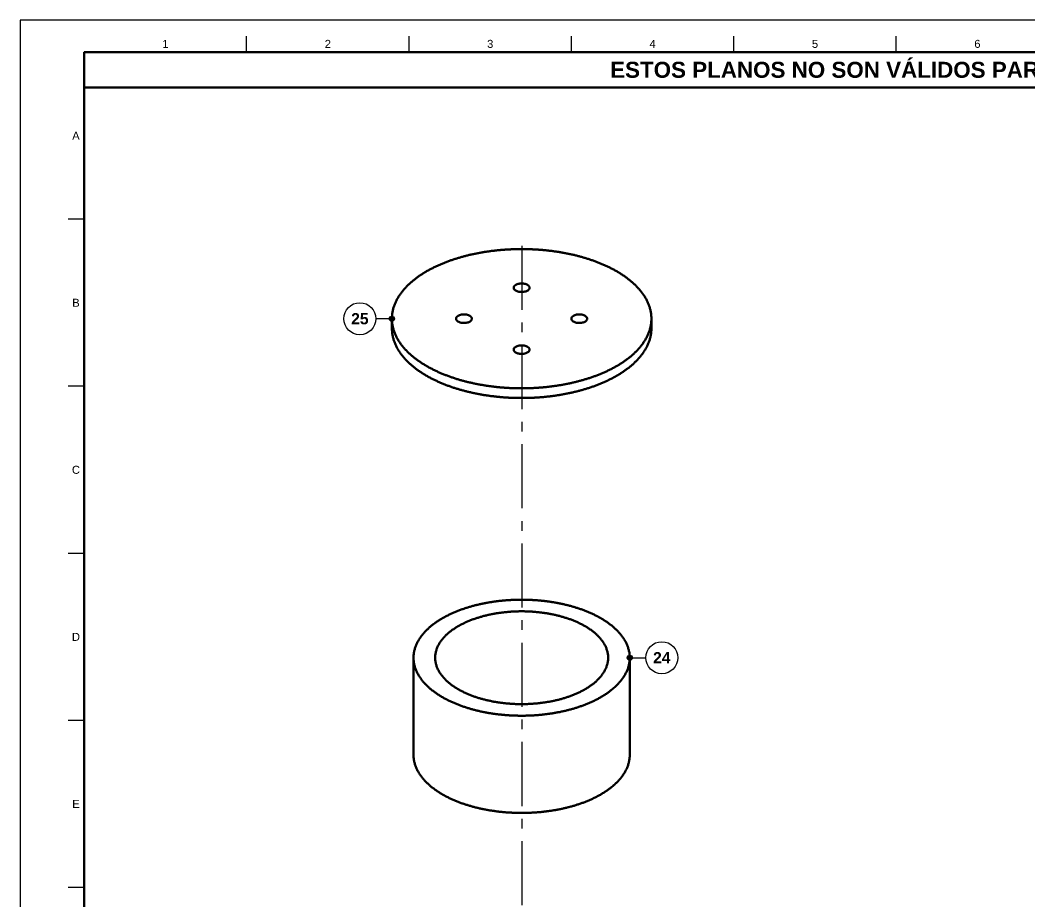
# Model space of a CAD drawing. Header units: millimetres. Extents: x 0 to 841, y 0 to 594.
# Drawn here: x 0 to 315.1, y 318.6 to 594 of the extents above; entities that cross this region are included whole.
import ezdxf
from ezdxf.enums import TextEntityAlignment as Align

# ---------------------------------------------------------------- set-up
doc = ezdxf.new("R2010")
doc.units = ezdxf.units.MM
doc.linetypes.add('EJE', pattern=[31, 20, -4, 3, -4])
for name, color, linetype, lineweight in [('ACH', 7, 'CONTINUOUS', 13), ('COTA', 7, 'CONTINUOUS', 25), ('EJE', 7, 'EJE', 25), ('FINA', 7, 'CONTINUOUS', 25), ('MARCO', 7, 'CONTINUOUS', 70), ('TXT', 7, 'CONTINUOUS', 25), ('VIS', 7, 'CONTINUOUS', 50)]:
    doc.layers.add(name, color=color, linetype=linetype, lineweight=lineweight)
doc.styles.add('STD', font='LiberationSans-Regular.ttf')
doc.styles.add('STDB', font='LiberationSans-Bold.ttf')

msp = doc.modelspace()

# ---------------------------------------------------------------- hatches: boundary and pattern name
at = {"layer": 'ACH'}
h = msp.add_hatch(color=7, dxfattribs=at)
h.dxf.hatch_style = 1
h.paths.add_polyline_path([(116.83, 500.75), (116.6, 501.32), (116.03, 501.55), (115.47, 501.32), (115.23, 500.75), (115.47, 500.19), (116.03, 499.95), (116.6, 500.19)])
h = msp.add_hatch(color=7, dxfattribs=at)
h.dxf.hatch_style = 1
h.paths.add_polyline_path([(191.07, 394.85), (190.84, 395.42), (190.27, 395.65), (189.7, 395.42), (189.47, 394.85), (189.7, 394.29), (190.27, 394.05), (190.84, 394.29)])

# ---------------------------------------------------------------- linework, layer by layer
at = {"layer": 'COTA'}
for p, q in [((116.03, 500.75), (111.03, 500.75)), ((190.27, 394.85), (195.27, 394.85))]:
    msp.add_line(p, q, dxfattribs=at)
for centre in [(116.03, 500.75), (190.27, 394.85)]:
    msp.add_circle(centre, 0.8, dxfattribs=at)
at = {"layer": 'EJE'}
msp.add_line((156.53, 523.53), (156.53, 114.34), dxfattribs=at)
at = {"layer": 'FINA'}
for p, q in [((70.69, 584), (70.69, 589)), ((121.38, 584), (121.38, 589)), ((172.06, 584), (172.06, 589)), ((222.75, 584), (222.75, 589)), ((273.44, 584), (273.44, 589)), ((20, 531.82), (15, 531.82)), ((20, 479.64), (15, 479.64)), ((20, 427.45), (15, 427.45)), ((20, 375.27), (15, 375.27)), ((20, 323.09), (15, 323.09))]:
    msp.add_line(p, q, dxfattribs=at)
msp.add_lwpolyline([(0, 0), (841, 0), (841, 594), (0, 594)], close=True, dxfattribs=at)
for centre in [(106.03, 500.75), (200.27, 394.85)]:
    msp.add_circle(centre, 5, dxfattribs=at)
at = {"layer": 'MARCO'}
for points in [[(20, 10), (831, 10), (831, 584), (20, 584)], [(20, 573), (831, 573), (831, 584), (20, 584)]]:
    msp.add_lwpolyline(points, close=True, dxfattribs=at)
at = {"layer": 'VIS'}
for points in [[(197.02, 500.75), (197.02, 501.02), (197.01, 501.29), (196.99, 501.56), (196.97, 501.83), (196.94, 502.1), (196.91, 502.37), (196.87, 502.64), (196.82, 502.9), (196.77, 503.17), (196.71, 503.43), (196.65, 503.7), (196.58, 503.96), (196.5, 504.22), (196.42, 504.47), (196.34, 504.73), (196.24, 504.98), (196.15, 505.24), (196.05, 505.49), (195.94, 505.74), (195.83, 505.98), (195.71, 506.23), (195.59, 506.47), (195.47, 506.71), (195.34, 506.95), (195.21, 507.18), (195.07, 507.42), (194.93, 507.65), (194.79, 507.87), (194.64, 508.1), (194.49, 508.32), (194.33, 508.54), (194.17, 508.76), (194.01, 508.98), (193.84, 509.19), (193.68, 509.4), (193.5, 509.61), (193.33, 509.82), (193.15, 510.02), (192.97, 510.23), (192.79, 510.43), (192.61, 510.62), (192.42, 510.82), (192.23, 511.01), (192.04, 511.2), (191.84, 511.39), (191.65, 511.57), (191.45, 511.76), (191.25, 511.94), (191.05, 512.12), (190.84, 512.3), (190.64, 512.47), (190.43, 512.64), (190.22, 512.81), (190.01, 512.98), (189.79, 513.15), (189.58, 513.31), (189.36, 513.47), (189.15, 513.64), (188.93, 513.79), (188.71, 513.95), (188.48, 514.1), (188.26, 514.26), (188.04, 514.41), (187.81, 514.56), (187.58, 514.7), (187.36, 514.85), (187.13, 514.99), (186.9, 515.13), (186.67, 515.27), (186.43, 515.41), (186.2, 515.55), (185.97, 515.68), (185.73, 515.81), (185.49, 515.94), (185.26, 516.07), (185.02, 516.2), (184.78, 516.33), (184.54, 516.45), (184.3, 516.58), (184.06, 516.7), (183.81, 516.82), (183.57, 516.93), (183.33, 517.05), (183.08, 517.17), (182.84, 517.28), (182.59, 517.39), (182.35, 517.5), (182.1, 517.61), (181.85, 517.72), (181.6, 517.82), (181.35, 517.93), (181.1, 518.03), (180.85, 518.13), (180.6, 518.23), (180.35, 518.33), (180.1, 518.43), (179.85, 518.53), (179.59, 518.62), (179.34, 518.72), (179.09, 518.81), (178.83, 518.9), (178.58, 518.99), (178.32, 519.08), (178.06, 519.16), (177.81, 519.25), (177.55, 519.33), (177.29, 519.42), (177.04, 519.5), (176.78, 519.58), (176.52, 519.66), (176.26, 519.74), (176, 519.81), (175.74, 519.89), (175.48, 519.96), (175.22, 520.04), (174.96, 520.11), (174.7, 520.18), (174.44, 520.25), (174.18, 520.32), (173.92, 520.39), (173.66, 520.45), (173.39, 520.52), (173.13, 520.58), (172.87, 520.65), (172.61, 520.71), (172.34, 520.77), (172.08, 520.83), (171.81, 520.89), (171.55, 520.94), (171.29, 521), (171.02, 521.05), (170.76, 521.11), (170.49, 521.16), (170.23, 521.21), (169.96, 521.26), (169.7, 521.31), (169.43, 521.36), (169.16, 521.41), (168.9, 521.46), (168.63, 521.5), (168.36, 521.54), (168.1, 521.59), (167.83, 521.63), (167.56, 521.67), (167.3, 521.71), (167.03, 521.75), (166.76, 521.79), (166.49, 521.83), (166.23, 521.86), (165.96, 521.9), (165.69, 521.93), (165.42, 521.96), (165.15, 522), (164.88, 522.03), (164.62, 522.06), (164.35, 522.09), (164.08, 522.11), (163.81, 522.14), (163.54, 522.17), (163.27, 522.19), (163, 522.21), (162.73, 522.24), (162.46, 522.26), (162.19, 522.28), (161.93, 522.3), (161.66, 522.32), (161.39, 522.34), (161.12, 522.35), (160.85, 522.37), (160.58, 522.39), (160.31, 522.4), (160.04, 522.41), (159.77, 522.42), (159.5, 522.44), (159.23, 522.45), (158.96, 522.46), (158.69, 522.46), (158.42, 522.47), (158.15, 522.48), (157.88, 522.48), (157.61, 522.49), (157.34, 522.49), (157.07, 522.49), (156.8, 522.49), (156.53, 522.49), (156.25, 522.49), (155.98, 522.49), (155.71, 522.49), (155.44, 522.49), (155.17, 522.48), (154.9, 522.48), (154.63, 522.47), (154.36, 522.46), (154.09, 522.46), (153.82, 522.45), (153.55, 522.44), (153.28, 522.42), (153.01, 522.41), (152.74, 522.4), (152.47, 522.39), (152.2, 522.37), (151.93, 522.35), (151.66, 522.34), (151.39, 522.32), (151.12, 522.3), (150.86, 522.28), (150.59, 522.26), (150.32, 522.24), (150.05, 522.21), (149.78, 522.19), (149.51, 522.17), (149.24, 522.14), (148.97, 522.11), (148.7, 522.09), (148.43, 522.06), (148.17, 522.03), (147.9, 522), (147.63, 521.96), (147.36, 521.93), (147.09, 521.9), (146.82, 521.86), (146.56, 521.83), (146.29, 521.79), (146.02, 521.75), (145.75, 521.71), (145.49, 521.67), (145.22, 521.63), (144.95, 521.59), (144.69, 521.54), (144.42, 521.5), (144.15, 521.46), (143.89, 521.41), (143.62, 521.36), (143.35, 521.31), (143.09, 521.26), (142.82, 521.21), (142.56, 521.16), (142.29, 521.11), (142.03, 521.05), (141.76, 521), (141.5, 520.94), (141.24, 520.89), (140.97, 520.83), (140.71, 520.77), (140.44, 520.71), (140.18, 520.65), (139.92, 520.58), (139.66, 520.52), (139.39, 520.45), (139.13, 520.39), (138.87, 520.32), (138.61, 520.25), (138.35, 520.18), (138.09, 520.11), (137.83, 520.04), (137.57, 519.96), (137.31, 519.89), (137.05, 519.81), (136.79, 519.74), (136.53, 519.66), (136.27, 519.58), (136.01, 519.5), (135.76, 519.42), (135.5, 519.33), (135.24, 519.25), (134.99, 519.16), (134.73, 519.08), (134.47, 518.99), (134.22, 518.9), (133.96, 518.81), (133.71, 518.72), (133.46, 518.62), (133.2, 518.53), (132.95, 518.43), (132.7, 518.33), (132.45, 518.23), (132.2, 518.13), (131.95, 518.03), (131.7, 517.93), (131.45, 517.82), (131.2, 517.72), (130.95, 517.61), (130.7, 517.5), (130.46, 517.39), (130.21, 517.28), (129.97, 517.17), (129.72, 517.05), (129.48, 516.93), (129.24, 516.82), (128.99, 516.7), (128.75, 516.58), (128.51, 516.45), (128.27, 516.33), (128.03, 516.2), (127.79, 516.07), (127.56, 515.94), (127.32, 515.81), (127.08, 515.68), (126.85, 515.55), (126.62, 515.41), (126.38, 515.27), (126.15, 515.13), (125.92, 514.99), (125.69, 514.85), (125.47, 514.7), (125.24, 514.56), (125.01, 514.41), (124.79, 514.26), (124.57, 514.1), (124.34, 513.95), (124.12, 513.79), (123.9, 513.64), (123.69, 513.47), (123.47, 513.31), (123.26, 513.15), (123.04, 512.98), (122.83, 512.81), (122.62, 512.64), (122.41, 512.47), (122.21, 512.3), (122, 512.12), (121.8, 511.94), (121.6, 511.76), (121.4, 511.57), (121.21, 511.39), (121.01, 511.2), (120.82, 511.01), (120.63, 510.82), (120.44, 510.62), (120.26, 510.43), (120.08, 510.23), (119.9, 510.02), (119.72, 509.82), (119.55, 509.61), (119.37, 509.4), (119.21, 509.19), (119.04, 508.98), (118.88, 508.76), (118.72, 508.54), (118.57, 508.32), (118.41, 508.1), (118.26, 507.87), (118.12, 507.65), (117.98, 507.42), (117.84, 507.18), (117.71, 506.95), (117.58, 506.71), (117.46, 506.47), (117.34, 506.23), (117.22, 505.98), (117.11, 505.74), (117, 505.49), (116.9, 505.24), (116.81, 504.98), (116.71, 504.73), (116.63, 504.47), (116.55, 504.22), (116.47, 503.96), (116.4, 503.7), (116.34, 503.43), (116.28, 503.17), (116.23, 502.9), (116.18, 502.64), (116.14, 502.37), (116.11, 502.1), (116.08, 501.83), (116.06, 501.56), (116.04, 501.29), (116.03, 501.02), (116.03, 500.75)], [(154.05, 510.42), (154.1, 510.69), (154.24, 510.93), (154.43, 511.13), (154.66, 511.29), (154.9, 511.42), (155.16, 511.52), (155.43, 511.61), (155.7, 511.67), (155.97, 511.71), (156.25, 511.74), (156.53, 511.75), (156.8, 511.74), (157.08, 511.71), (157.35, 511.67), (157.62, 511.61), (157.89, 511.52), (158.15, 511.42), (158.39, 511.29), (158.62, 511.13), (158.81, 510.93), (158.95, 510.69), (159, 510.42)], [(158.27, 509.48), (158.03, 509.36), (157.78, 509.27), (157.52, 509.2), (157.25, 509.15), (156.98, 509.11), (156.71, 509.09), (156.44, 509.09), (156.17, 509.1), (155.9, 509.13), (155.64, 509.18), (155.38, 509.24), (155.12, 509.32), (154.87, 509.43), (154.63, 509.56), (154.42, 509.72), (154.23, 509.92), (154.1, 510.15), (154.05, 510.42)], [(159, 510.42), (158.97, 510.21), (158.89, 510.02), (158.77, 509.85), (158.62, 509.71), (158.45, 509.58), (158.27, 509.48)], [(136.05, 500.75), (136.11, 501.03), (136.24, 501.26), (136.44, 501.46), (136.66, 501.63), (136.91, 501.76), (137.16, 501.86), (137.43, 501.94), (137.7, 502.01), (137.97, 502.05), (138.25, 502.07), (138.53, 502.08), (138.81, 502.07), (139.08, 502.05), (139.36, 502.01), (139.63, 501.94), (139.89, 501.86), (140.15, 501.76), (140.39, 501.63), (140.62, 501.46), (140.81, 501.26), (140.95, 501.03), (141, 500.75)], [(172.05, 500.75), (172.1, 501.03), (172.24, 501.26), (172.43, 501.46), (172.66, 501.63), (172.9, 501.76), (173.16, 501.86), (173.42, 501.94), (173.69, 502.01), (173.97, 502.05), (174.24, 502.07), (174.52, 502.08), (174.8, 502.07), (175.08, 502.05), (175.35, 502.01), (175.62, 501.94), (175.89, 501.86), (176.14, 501.76), (176.39, 501.63), (176.61, 501.46), (176.81, 501.26), (176.94, 501.03), (177, 500.75)], [(116.03, 500.75), (116.03, 500.48), (116.04, 500.21), (116.06, 499.94), (116.08, 499.67), (116.11, 499.4), (116.14, 499.13), (116.18, 498.87), (116.23, 498.6), (116.28, 498.33), (116.34, 498.07), (116.41, 497.81), (116.48, 497.55), (116.55, 497.29), (116.63, 497.03), (116.72, 496.77), (116.81, 496.52), (116.91, 496.26), (117.01, 496.01), (117.11, 495.76), (117.22, 495.52), (117.34, 495.27), (117.46, 495.03), (117.59, 494.79), (117.72, 494.55), (117.85, 494.31), (117.99, 494.08), (118.13, 493.85), (118.27, 493.62), (118.42, 493.4), (118.57, 493.17), (118.73, 492.95), (118.89, 492.73), (119.05, 492.51), (119.22, 492.3), (119.39, 492.09), (119.56, 491.88), (119.73, 491.67), (119.91, 491.47), (120.09, 491.27), (120.27, 491.07), (120.46, 490.87), (120.65, 490.67), (120.84, 490.48), (121.03, 490.29), (121.22, 490.1), (121.42, 489.92), (121.62, 489.73), (121.82, 489.55), (122.02, 489.37), (122.23, 489.2), (122.44, 489.02), (122.64, 488.85), (122.85, 488.68), (123.07, 488.51), (123.28, 488.34), (123.49, 488.18), (123.71, 488.01), (123.93, 487.85), (124.15, 487.7), (124.37, 487.54), (124.59, 487.39), (124.82, 487.23), (125.04, 487.08), (125.27, 486.93), (125.49, 486.79), (125.72, 486.64), (125.95, 486.5), (126.18, 486.36), (126.42, 486.22), (126.65, 486.08), (126.88, 485.94), (127.12, 485.81), (127.35, 485.68), (127.59, 485.54), (127.83, 485.41), (128.07, 485.29), (128.31, 485.16), (128.55, 485.04), (128.79, 484.91), (129.03, 484.79), (129.27, 484.67), (129.52, 484.55), (129.76, 484.44), (130.01, 484.32), (130.25, 484.21), (130.5, 484.1), (130.75, 483.99), (131, 483.88), (131.24, 483.77), (131.49, 483.66), (131.74, 483.56), (131.99, 483.46), (132.24, 483.36), (132.5, 483.26), (132.75, 483.16), (133, 483.06), (133.25, 482.96), (133.51, 482.87), (133.76, 482.77), (134.02, 482.68), (134.27, 482.59), (134.53, 482.5), (134.78, 482.41), (135.04, 482.33), (135.3, 482.24), (135.55, 482.16), (135.81, 482.07), (136.07, 481.99), (136.33, 481.91), (136.59, 481.83), (136.85, 481.75), (137.1, 481.68), (137.37, 481.6), (137.63, 481.53), (137.89, 481.45), (138.15, 481.38), (138.41, 481.31), (138.67, 481.24), (138.93, 481.17), (139.19, 481.11), (139.46, 481.04), (139.72, 480.97), (139.98, 480.91), (140.25, 480.85), (140.51, 480.79), (140.77, 480.73), (141.04, 480.67), (141.3, 480.61), (141.57, 480.55), (141.83, 480.49), (142.1, 480.44), (142.36, 480.39), (142.63, 480.33), (142.89, 480.28), (143.16, 480.23), (143.43, 480.18), (143.69, 480.13), (143.96, 480.09), (144.23, 480.04), (144.49, 480), (144.76, 479.95), (145.03, 479.91), (145.3, 479.87), (145.56, 479.83), (145.83, 479.79), (146.1, 479.75), (146.37, 479.71), (146.64, 479.67), (146.9, 479.64), (147.17, 479.6), (147.44, 479.57), (147.71, 479.53), (147.98, 479.5), (148.25, 479.47), (148.52, 479.44), (148.79, 479.41), (149.06, 479.39), (149.32, 479.36), (149.59, 479.33), (149.86, 479.31), (150.13, 479.29), (150.4, 479.26), (150.67, 479.24), (150.94, 479.22), (151.21, 479.2), (151.48, 479.18), (151.75, 479.16), (152.02, 479.15), (152.29, 479.13), (152.56, 479.12), (152.84, 479.1), (153.11, 479.09), (153.38, 479.08), (153.65, 479.07), (153.92, 479.06), (154.19, 479.05), (154.46, 479.04), (154.73, 479.03), (155, 479.03), (155.27, 479.02), (155.54, 479.02), (155.81, 479.02), (156.08, 479.01), (156.35, 479.01), (156.62, 479.01), (156.9, 479.01), (157.17, 479.02), (157.44, 479.02), (157.71, 479.02), (157.98, 479.03), (158.25, 479.03), (158.52, 479.04), (158.79, 479.05), (159.06, 479.06), (159.33, 479.07), (159.6, 479.08), (159.87, 479.09), (160.14, 479.1), (160.41, 479.11), (160.68, 479.13), (160.95, 479.14), (161.22, 479.16), (161.5, 479.18), (161.77, 479.2), (162.04, 479.22), (162.31, 479.24), (162.58, 479.26), (162.85, 479.28), (163.11, 479.3), (163.38, 479.33), (163.65, 479.35), (163.92, 479.38), (164.19, 479.41), (164.46, 479.44), (164.73, 479.46), (165, 479.49), (165.27, 479.53), (165.54, 479.56), (165.81, 479.59), (166.08, 479.63), (166.34, 479.66), (166.61, 479.7), (166.88, 479.74), (167.15, 479.77), (167.42, 479.81), (167.68, 479.86), (167.95, 479.9), (168.22, 479.94), (168.49, 479.98), (168.75, 480.03), (169.02, 480.07), (169.29, 480.12), (169.55, 480.17), (169.82, 480.22), (170.09, 480.27), (170.35, 480.32), (170.62, 480.37), (170.88, 480.43), (171.15, 480.48), (171.41, 480.54), (171.68, 480.59), (171.94, 480.65), (172.21, 480.71), (172.47, 480.77), (172.73, 480.83), (173, 480.89), (173.26, 480.96), (173.52, 481.02), (173.79, 481.09), (174.05, 481.15), (174.31, 481.22), (174.57, 481.29), (174.83, 481.36), (175.1, 481.43), (175.36, 481.51), (175.62, 481.58), (175.88, 481.66), (176.14, 481.73), (176.4, 481.81), (176.65, 481.89), (176.91, 481.97), (177.17, 482.05), (177.43, 482.13), (177.69, 482.22), (177.94, 482.3), (178.2, 482.39), (178.46, 482.48), (178.71, 482.57), (178.97, 482.66), (179.22, 482.75), (179.48, 482.84), (179.73, 482.94), (179.98, 483.03), (180.24, 483.13), (180.49, 483.23), (180.74, 483.33), (180.99, 483.43), (181.24, 483.53), (181.49, 483.64), (181.74, 483.74), (181.99, 483.85), (182.24, 483.96), (182.48, 484.07), (182.73, 484.18), (182.98, 484.29), (183.22, 484.41), (183.47, 484.52), (183.71, 484.64), (183.95, 484.76), (184.2, 484.88), (184.44, 485), (184.68, 485.13), (184.92, 485.25), (185.16, 485.38)], [(116.03, 500.75), (116.03, 497.72)], [(140.28, 499.81), (140.03, 499.7), (139.78, 499.61), (139.52, 499.54), (139.25, 499.48), (138.99, 499.45), (138.72, 499.43), (138.45, 499.43), (138.18, 499.44), (137.91, 499.47), (137.64, 499.51), (137.38, 499.58), (137.12, 499.66), (136.87, 499.77), (136.64, 499.9), (136.42, 500.06), (136.23, 500.25), (136.1, 500.49), (136.05, 500.75)], [(141, 500.75), (140.97, 500.55), (140.89, 500.36), (140.77, 500.19), (140.62, 500.05), (140.46, 499.92), (140.28, 499.81)], [(176.27, 499.81), (176.03, 499.7), (175.77, 499.61), (175.51, 499.54), (175.25, 499.48), (174.98, 499.45), (174.71, 499.43), (174.44, 499.43), (174.17, 499.44), (173.9, 499.47), (173.63, 499.51), (173.37, 499.58), (173.12, 499.66), (172.87, 499.77), (172.63, 499.9), (172.41, 500.06), (172.23, 500.25), (172.1, 500.49), (172.05, 500.75)], [(177, 500.75), (176.97, 500.55), (176.88, 500.36), (176.76, 500.19), (176.62, 500.05), (176.45, 499.92), (176.27, 499.81)], [(185.16, 485.38), (185.4, 485.51), (185.64, 485.64), (185.87, 485.77), (186.11, 485.91), (186.34, 486.04), (186.58, 486.18), (186.81, 486.32), (187.04, 486.46), (187.27, 486.61), (187.5, 486.75), (187.73, 486.9), (187.96, 487.05), (188.18, 487.2), (188.41, 487.35), (188.63, 487.51), (188.86, 487.66), (189.08, 487.82), (189.29, 487.98), (189.51, 488.15), (189.73, 488.31), (189.94, 488.48), (190.16, 488.65), (190.37, 488.82), (190.58, 488.99), (190.78, 489.16), (190.99, 489.34), (191.19, 489.52), (191.4, 489.7), (191.6, 489.89), (191.79, 490.07), (191.99, 490.26), (192.18, 490.45), (192.38, 490.65), (192.56, 490.84), (192.75, 491.04), (192.93, 491.24), (193.12, 491.44), (193.29, 491.65), (193.47, 491.85), (193.64, 492.06), (193.81, 492.28), (193.98, 492.49), (194.14, 492.71), (194.3, 492.93), (194.46, 493.15), (194.61, 493.37), (194.76, 493.6), (194.91, 493.83), (195.05, 494.06), (195.19, 494.29), (195.32, 494.53), (195.45, 494.77), (195.58, 495.01), (195.7, 495.25), (195.82, 495.5), (195.93, 495.75), (196.04, 496), (196.14, 496.25), (196.24, 496.5), (196.33, 496.76), (196.41, 497.01), (196.5, 497.27), (196.57, 497.53), (196.64, 497.8), (196.71, 498.06), (196.77, 498.33), (196.82, 498.59), (196.86, 498.86), (196.91, 499.13), (196.94, 499.4), (196.97, 499.67), (196.99, 499.94), (197.01, 500.21), (197.02, 500.48), (197.02, 500.75)], [(197.02, 500.75), (197.02, 497.72)], [(116.03, 497.72), (116.03, 497.45), (116.04, 497.18), (116.06, 496.91), (116.08, 496.64), (116.11, 496.37), (116.14, 496.1), (116.18, 495.83), (116.23, 495.56), (116.28, 495.3), (116.34, 495.03), (116.41, 494.77), (116.48, 494.51), (116.55, 494.25), (116.63, 493.99), (116.72, 493.73), (116.81, 493.48), (116.91, 493.23), (117.01, 492.97), (117.11, 492.73), (117.22, 492.48), (117.34, 492.23), (117.46, 491.99), (117.59, 491.75), (117.72, 491.51), (117.85, 491.28), (117.99, 491.04), (118.13, 490.81), (118.27, 490.58), (118.42, 490.36), (118.57, 490.13), (118.73, 489.91), (118.89, 489.69), (119.05, 489.48), (119.22, 489.26), (119.39, 489.05), (119.56, 488.84), (119.73, 488.64), (119.91, 488.43), (120.09, 488.23), (120.27, 488.03), (120.46, 487.83), (120.65, 487.64), (120.84, 487.44), (121.03, 487.25), (121.22, 487.07), (121.42, 486.88), (121.62, 486.7), (121.82, 486.51), (122.02, 486.34), (122.23, 486.16), (122.44, 485.98), (122.64, 485.81), (122.85, 485.64), (123.07, 485.47), (123.28, 485.31), (123.49, 485.14), (123.71, 484.98), (123.93, 484.82), (124.15, 484.66), (124.37, 484.5), (124.59, 484.35), (124.82, 484.2), (125.04, 484.05), (125.27, 483.9), (125.49, 483.75), (125.72, 483.6), (125.95, 483.46), (126.18, 483.32), (126.42, 483.18), (126.65, 483.04), (126.88, 482.91), (127.12, 482.77), (127.35, 482.64), (127.59, 482.51), (127.83, 482.38), (128.07, 482.25), (128.31, 482.12), (128.55, 482), (128.79, 481.88), (129.03, 481.76), (129.27, 481.64), (129.52, 481.52), (129.76, 481.4), (130.01, 481.29), (130.25, 481.17), (130.5, 481.06), (130.75, 480.95), (131, 480.84), (131.24, 480.73), (131.49, 480.63), (131.74, 480.52), (131.99, 480.42), (132.24, 480.32), (132.5, 480.22), (132.75, 480.12), (133, 480.02), (133.25, 479.93), (133.51, 479.83), (133.76, 479.74), (134.02, 479.65), (134.27, 479.55), (134.53, 479.46), (134.78, 479.38), (135.04, 479.29), (135.3, 479.2), (135.55, 479.12), (135.81, 479.04), (136.07, 478.95), (136.33, 478.87), (136.59, 478.79), (136.85, 478.72), (137.1, 478.64), (137.37, 478.56), (137.63, 478.49), (137.89, 478.42), (138.15, 478.34), (138.41, 478.27), (138.67, 478.2), (138.93, 478.14), (139.19, 478.07), (139.46, 478), (139.72, 477.94), (139.98, 477.87), (140.25, 477.81), (140.51, 477.75), (140.77, 477.69), (141.04, 477.63), (141.3, 477.57), (141.57, 477.51), (141.83, 477.46), (142.1, 477.4), (142.36, 477.35), (142.63, 477.3), (142.89, 477.25), (143.16, 477.19), (143.43, 477.15), (143.69, 477.1), (143.96, 477.05), (144.23, 477), (144.49, 476.96), (144.76, 476.91), (145.03, 476.87), (145.3, 476.83), (145.56, 476.79), (145.83, 476.75), (146.1, 476.71), (146.37, 476.67), (146.64, 476.64), (146.9, 476.6), (147.17, 476.56), (147.44, 476.53), (147.71, 476.5), (147.98, 476.47), (148.25, 476.44), (148.52, 476.41), (148.79, 476.38), (149.06, 476.35), (149.32, 476.32), (149.59, 476.3), (149.86, 476.27), (150.13, 476.25), (150.4, 476.23), (150.67, 476.2), (150.94, 476.18), (151.21, 476.16), (151.48, 476.15), (151.75, 476.13), (152.02, 476.11), (152.29, 476.1), (152.56, 476.08), (152.84, 476.07), (153.11, 476.05), (153.38, 476.04), (153.65, 476.03), (153.92, 476.02), (154.19, 476.01), (154.46, 476), (154.73, 476), (155, 475.99), (155.27, 475.99), (155.54, 475.98), (155.81, 475.98), (156.08, 475.98), (156.35, 475.98), (156.62, 475.98), (156.9, 475.98), (157.17, 475.98), (157.44, 475.98), (157.71, 475.99), (157.98, 475.99), (158.25, 476), (158.52, 476), (158.79, 476.01), (159.06, 476.02), (159.33, 476.03), (159.6, 476.04), (159.87, 476.05), (160.14, 476.06), (160.41, 476.08), (160.68, 476.09), (160.95, 476.11), (161.22, 476.12), (161.5, 476.14), (161.77, 476.16), (162.04, 476.18), (162.31, 476.2), (162.58, 476.22), (162.85, 476.24), (163.11, 476.27), (163.38, 476.29), (163.65, 476.32), (163.92, 476.34), (164.19, 476.37), (164.46, 476.4), (164.73, 476.43), (165, 476.46), (165.27, 476.49), (165.54, 476.52), (165.81, 476.56), (166.08, 476.59), (166.34, 476.63), (166.61, 476.66), (166.88, 476.7), (167.15, 476.74), (167.42, 476.78), (167.68, 476.82), (167.95, 476.86), (168.22, 476.9), (168.49, 476.95), (168.75, 476.99), (169.02, 477.04), (169.29, 477.08), (169.55, 477.13), (169.82, 477.18), (170.09, 477.23), (170.35, 477.28), (170.62, 477.34), (170.88, 477.39), (171.15, 477.44), (171.41, 477.5), (171.68, 477.56), (171.94, 477.61), (172.21, 477.67), (172.47, 477.73), (172.73, 477.79), (173, 477.86), (173.26, 477.92), (173.52, 477.99), (173.79, 478.05), (174.05, 478.12), (174.31, 478.19), (174.57, 478.26), (174.83, 478.33), (175.1, 478.4), (175.36, 478.47), (175.62, 478.54), (175.88, 478.62), (176.14, 478.7), (176.4, 478.77), (176.65, 478.85), (176.91, 478.93), (177.17, 479.01), (177.43, 479.1), (177.69, 479.18), (177.94, 479.27), (178.2, 479.35), (178.46, 479.44), (178.71, 479.53), (178.97, 479.62), (179.22, 479.71), (179.48, 479.81), (179.73, 479.9), (179.98, 480), (180.24, 480.09), (180.49, 480.19), (180.74, 480.29), (180.99, 480.39), (181.24, 480.5), (181.49, 480.6), (181.74, 480.71), (181.99, 480.81), (182.24, 480.92), (182.48, 481.03), (182.73, 481.14), (182.98, 481.26), (183.22, 481.37), (183.47, 481.49), (183.71, 481.61), (183.95, 481.72), (184.2, 481.85), (184.44, 481.97), (184.68, 482.09), (184.92, 482.22), (185.16, 482.34)], [(185.16, 482.34), (185.4, 482.47), (185.64, 482.6), (185.87, 482.74), (186.11, 482.87), (186.34, 483.01), (186.58, 483.15), (186.81, 483.29), (187.04, 483.43), (187.27, 483.57), (187.5, 483.72), (187.73, 483.86), (187.96, 484.01), (188.18, 484.16), (188.41, 484.32), (188.63, 484.47), (188.86, 484.63), (189.08, 484.79), (189.29, 484.95), (189.51, 485.11), (189.73, 485.27), (189.94, 485.44), (190.16, 485.61), (190.37, 485.78), (190.58, 485.95), (190.78, 486.13), (190.99, 486.31), (191.19, 486.48), (191.4, 486.67), (191.6, 486.85), (191.79, 487.04), (191.99, 487.23), (192.18, 487.42), (192.38, 487.61), (192.56, 487.8), (192.75, 488), (192.93, 488.2), (193.12, 488.4), (193.29, 488.61), (193.47, 488.82), (193.64, 489.03), (193.81, 489.24), (193.98, 489.45), (194.14, 489.67), (194.3, 489.89), (194.46, 490.11), (194.61, 490.34), (194.76, 490.56), (194.91, 490.79), (195.05, 491.02), (195.19, 491.26), (195.32, 491.49), (195.45, 491.73), (195.58, 491.97), (195.7, 492.22), (195.82, 492.46), (195.93, 492.71), (196.04, 492.96), (196.14, 493.21), (196.24, 493.46), (196.33, 493.72), (196.41, 493.98), (196.5, 494.24), (196.57, 494.5), (196.64, 494.76), (196.71, 495.02), (196.77, 495.29), (196.82, 495.56), (196.86, 495.82), (196.91, 496.09), (196.94, 496.36), (196.97, 496.63), (196.99, 496.9), (197.01, 497.17), (197.02, 497.45), (197.02, 497.72)], [(154.05, 491.09), (154.1, 491.36), (154.24, 491.6), (154.43, 491.8), (154.66, 491.96), (154.9, 492.1), (155.16, 492.2), (155.43, 492.28), (155.7, 492.34), (155.97, 492.39), (156.25, 492.41), (156.53, 492.42), (156.8, 492.41), (157.08, 492.39), (157.35, 492.34), (157.62, 492.28), (157.89, 492.2), (158.15, 492.1), (158.39, 491.96), (158.62, 491.8), (158.81, 491.6), (158.95, 491.36), (159, 491.09)], [(158.27, 490.15), (158.03, 490.04), (157.78, 489.95), (157.52, 489.87), (157.25, 489.82), (156.98, 489.79), (156.71, 489.77), (156.44, 489.76), (156.17, 489.78), (155.9, 489.81), (155.64, 489.85), (155.38, 489.91), (155.12, 490), (154.87, 490.1), (154.63, 490.23), (154.42, 490.4), (154.23, 490.59), (154.1, 490.83), (154.05, 491.09)], [(159, 491.09), (158.97, 490.89), (158.89, 490.7), (158.77, 490.53), (158.62, 490.38), (158.45, 490.26), (158.27, 490.15)], [(190.27, 394.85), (190.27, 395.12), (190.25, 395.39), (190.24, 395.66), (190.21, 395.93), (190.18, 396.2), (190.14, 396.47), (190.09, 396.73), (190.03, 397), (189.97, 397.26), (189.9, 397.52), (189.82, 397.78), (189.74, 398.04), (189.65, 398.3), (189.56, 398.55), (189.46, 398.8), (189.35, 399.05), (189.24, 399.29), (189.12, 399.54), (189, 399.78), (188.87, 400.02), (188.74, 400.25), (188.6, 400.48), (188.45, 400.71), (188.31, 400.94), (188.15, 401.16), (188, 401.39), (187.84, 401.6), (187.67, 401.82), (187.51, 402.03), (187.34, 402.24), (187.16, 402.45), (186.98, 402.65), (186.8, 402.85), (186.62, 403.05), (186.43, 403.24), (186.24, 403.44), (186.05, 403.63), (185.85, 403.81), (185.65, 404), (185.45, 404.18), (185.25, 404.36), (185.04, 404.54), (184.84, 404.71), (184.63, 404.88), (184.42, 405.05), (184.2, 405.22), (183.99, 405.38), (183.77, 405.54), (183.55, 405.7), (183.33, 405.86), (183.11, 406.01), (182.88, 406.16), (182.66, 406.31), (182.43, 406.46), (182.2, 406.6), (181.97, 406.75), (181.74, 406.89), (181.51, 407.03), (181.28, 407.16), (181.04, 407.3), (180.81, 407.43), (180.57, 407.56), (180.33, 407.69), (180.09, 407.82), (179.85, 407.94), (179.61, 408.06), (179.37, 408.19), (179.13, 408.3), (178.88, 408.42), (178.64, 408.54), (178.39, 408.65), (178.15, 408.76), (177.9, 408.87), (177.65, 408.98), (177.4, 409.08), (177.15, 409.19), (176.9, 409.29), (176.65, 409.39), (176.4, 409.49), (176.15, 409.59), (175.89, 409.69), (175.64, 409.78), (175.39, 409.87), (175.13, 409.97), (174.88, 410.05), (174.62, 410.14), (174.37, 410.23), (174.11, 410.31), (173.85, 410.4), (173.59, 410.48), (173.33, 410.56), (173.08, 410.64), (172.82, 410.72), (172.56, 410.79), (172.3, 410.87), (172.04, 410.94), (171.78, 411.01), (171.51, 411.08), (171.25, 411.15), (170.99, 411.22), (170.73, 411.29), (170.47, 411.35), (170.2, 411.41), (169.94, 411.48), (169.68, 411.54), (169.41, 411.6), (169.15, 411.65), (168.88, 411.71), (168.62, 411.76), (168.35, 411.82), (168.09, 411.87), (167.82, 411.92), (167.56, 411.97), (167.29, 412.02), (167.02, 412.07), (166.76, 412.12), (166.49, 412.16), (166.22, 412.2), (165.96, 412.25), (165.69, 412.29), (165.42, 412.33), (165.15, 412.37), (164.89, 412.4), (164.62, 412.44), (164.35, 412.47), (164.08, 412.51), (163.81, 412.54), (163.54, 412.57), (163.28, 412.6), (163.01, 412.63), (162.74, 412.66), (162.47, 412.69), (162.2, 412.71), (161.93, 412.73), (161.66, 412.76), (161.39, 412.78), (161.12, 412.8), (160.85, 412.82), (160.58, 412.84), (160.31, 412.85), (160.04, 412.87), (159.77, 412.88), (159.5, 412.9), (159.23, 412.91), (158.96, 412.92), (158.69, 412.93), (158.42, 412.94), (158.15, 412.95), (157.88, 412.95), (157.61, 412.96), (157.34, 412.96), (157.07, 412.97), (156.8, 412.97), (156.53, 412.97), (156.25, 412.97), (155.98, 412.97), (155.71, 412.96), (155.44, 412.96), (155.17, 412.95), (154.9, 412.95), (154.63, 412.94), (154.36, 412.93), (154.09, 412.92), (153.82, 412.91), (153.55, 412.9), (153.28, 412.88), (153.01, 412.87), (152.74, 412.85), (152.47, 412.84), (152.2, 412.82), (151.93, 412.8), (151.66, 412.78), (151.39, 412.76), (151.12, 412.73), (150.85, 412.71), (150.58, 412.69), (150.31, 412.66), (150.04, 412.63), (149.77, 412.6), (149.51, 412.57), (149.24, 412.54), (148.97, 412.51), (148.7, 412.47), (148.43, 412.44), (148.16, 412.4), (147.9, 412.37), (147.63, 412.33), (147.36, 412.29), (147.09, 412.25), (146.83, 412.2), (146.56, 412.16), (146.29, 412.12), (146.03, 412.07), (145.76, 412.02), (145.49, 411.97), (145.23, 411.92), (144.96, 411.87), (144.7, 411.82), (144.43, 411.76), (144.17, 411.71), (143.9, 411.65), (143.64, 411.6), (143.37, 411.54), (143.11, 411.48), (142.85, 411.41), (142.58, 411.35), (142.32, 411.29), (142.06, 411.22), (141.8, 411.15), (141.54, 411.08), (141.27, 411.01), (141.01, 410.94), (140.75, 410.87), (140.49, 410.79), (140.23, 410.72), (139.97, 410.64), (139.72, 410.56), (139.46, 410.48), (139.2, 410.4), (138.94, 410.31), (138.68, 410.23), (138.43, 410.14), (138.17, 410.05), (137.92, 409.97), (137.66, 409.87), (137.41, 409.78), (137.16, 409.69), (136.9, 409.59), (136.65, 409.49), (136.4, 409.39), (136.15, 409.29), (135.9, 409.19), (135.65, 409.08), (135.4, 408.98), (135.15, 408.87), (134.9, 408.76), (134.66, 408.65), (134.41, 408.54), (134.17, 408.42), (133.92, 408.3), (133.68, 408.19), (133.44, 408.06), (133.2, 407.94), (132.96, 407.82), (132.72, 407.69), (132.48, 407.56), (132.24, 407.43), (132.01, 407.3), (131.77, 407.16), (131.54, 407.03), (131.31, 406.89), (131.08, 406.75), (130.85, 406.6), (130.62, 406.46), (130.39, 406.31), (130.17, 406.16), (129.94, 406.01), (129.72, 405.86), (129.5, 405.7), (129.28, 405.54), (129.06, 405.38), (128.85, 405.22), (128.63, 405.05), (128.42, 404.88), (128.21, 404.71), (128.01, 404.54), (127.8, 404.36), (127.6, 404.18), (127.4, 404), (127.2, 403.81), (127, 403.63), (126.81, 403.44), (126.62, 403.24), (126.43, 403.05), (126.25, 402.85), (126.07, 402.65), (125.89, 402.45), (125.71, 402.24), (125.54, 402.03), (125.38, 401.82), (125.21, 401.6), (125.05, 401.39), (124.9, 401.16), (124.74, 400.94), (124.6, 400.71), (124.45, 400.48), (124.31, 400.25), (124.18, 400.02), (124.05, 399.78), (123.93, 399.54), (123.81, 399.29), (123.7, 399.05), (123.59, 398.8), (123.49, 398.55), (123.4, 398.3), (123.31, 398.04), (123.23, 397.78), (123.15, 397.52), (123.08, 397.26), (123.02, 397), (122.96, 396.73), (122.91, 396.47), (122.87, 396.2), (122.84, 395.93), (122.81, 395.66), (122.8, 395.39), (122.78, 395.12), (122.78, 394.85)], [(183.52, 394.85), (183.52, 395.12), (183.5, 395.39), (183.48, 395.66), (183.45, 395.93), (183.4, 396.2), (183.35, 396.47), (183.29, 396.73), (183.22, 396.99), (183.15, 397.25), (183.06, 397.51), (182.97, 397.76), (182.87, 398.02), (182.76, 398.26), (182.65, 398.51), (182.52, 398.75), (182.4, 398.99), (182.26, 399.23), (182.12, 399.46), (181.98, 399.68), (181.82, 399.91), (181.67, 400.13), (181.5, 400.35), (181.34, 400.56), (181.17, 400.77), (180.99, 400.98), (180.81, 401.18), (180.63, 401.38), (180.44, 401.58), (180.25, 401.77), (180.05, 401.96), (179.86, 402.14), (179.66, 402.32), (179.45, 402.5), (179.25, 402.68), (179.04, 402.85), (178.83, 403.02), (178.61, 403.19), (178.39, 403.35), (178.18, 403.51), (177.96, 403.67), (177.73, 403.82), (177.51, 403.97), (177.28, 404.12), (177.05, 404.26), (176.82, 404.41), (176.59, 404.55), (176.36, 404.68), (176.12, 404.82), (175.88, 404.95), (175.65, 405.08), (175.41, 405.21), (175.17, 405.33), (174.93, 405.46), (174.68, 405.58), (174.44, 405.69), (174.19, 405.81), (173.95, 405.92), (173.7, 406.03), (173.45, 406.14), (173.2, 406.25), (172.95, 406.35), (172.7, 406.45), (172.45, 406.55), (172.2, 406.65), (171.94, 406.75), (171.69, 406.84), (171.43, 406.93), (171.18, 407.02), (170.92, 407.11), (170.67, 407.2), (170.41, 407.28), (170.15, 407.36), (169.89, 407.44), (169.63, 407.52), (169.37, 407.6), (169.11, 407.67), (168.85, 407.75), (168.59, 407.82), (168.33, 407.89), (168.06, 407.95), (167.8, 408.02), (167.54, 408.08), (167.27, 408.15), (167.01, 408.21), (166.75, 408.27), (166.48, 408.32), (166.22, 408.38), (165.95, 408.43), (165.68, 408.49), (165.42, 408.54), (165.15, 408.59), (164.88, 408.63), (164.62, 408.68), (164.35, 408.72), (164.08, 408.77), (163.81, 408.81), (163.55, 408.85), (163.28, 408.88), (163.01, 408.92), (162.74, 408.96), (162.47, 408.99), (162.2, 409.02), (161.93, 409.05), (161.66, 409.08), (161.39, 409.11), (161.13, 409.13), (160.86, 409.16), (160.59, 409.18), (160.31, 409.2), (160.04, 409.22), (159.77, 409.24), (159.5, 409.26), (159.23, 409.27), (158.96, 409.29), (158.69, 409.3), (158.42, 409.31), (158.15, 409.32), (157.88, 409.33), (157.61, 409.33), (157.34, 409.34), (157.07, 409.34), (156.8, 409.34), (156.53, 409.34), (156.25, 409.34), (155.98, 409.34), (155.71, 409.34), (155.44, 409.33), (155.17, 409.33), (154.9, 409.32), (154.63, 409.31), (154.36, 409.3), (154.09, 409.29), (153.82, 409.27), (153.55, 409.26), (153.28, 409.24), (153.01, 409.22), (152.74, 409.2), (152.46, 409.18), (152.19, 409.16), (151.92, 409.13), (151.66, 409.11), (151.39, 409.08), (151.12, 409.05), (150.85, 409.02), (150.58, 408.99), (150.31, 408.96), (150.04, 408.92), (149.77, 408.88), (149.5, 408.85), (149.24, 408.81), (148.97, 408.77), (148.7, 408.72), (148.43, 408.68), (148.17, 408.63), (147.9, 408.59), (147.63, 408.54), (147.37, 408.49), (147.1, 408.43), (146.83, 408.38), (146.57, 408.32), (146.3, 408.27), (146.04, 408.21), (145.78, 408.15), (145.51, 408.08), (145.25, 408.02), (144.99, 407.95), (144.72, 407.89), (144.46, 407.82), (144.2, 407.75), (143.94, 407.67), (143.68, 407.6), (143.42, 407.52), (143.16, 407.44), (142.9, 407.36), (142.64, 407.28), (142.38, 407.2), (142.13, 407.11), (141.87, 407.02), (141.62, 406.93), (141.36, 406.84), (141.11, 406.75), (140.85, 406.65), (140.6, 406.55), (140.35, 406.45), (140.1, 406.35), (139.85, 406.25), (139.6, 406.14), (139.35, 406.03), (139.1, 405.92), (138.86, 405.81), (138.61, 405.69), (138.37, 405.58), (138.12, 405.46), (137.88, 405.33), (137.64, 405.21), (137.4, 405.08), (137.17, 404.95), (136.93, 404.82), (136.69, 404.68), (136.46, 404.55), (136.23, 404.41), (136, 404.26), (135.77, 404.12), (135.54, 403.97), (135.32, 403.82), (135.09, 403.67), (134.87, 403.51), (134.66, 403.35), (134.44, 403.19), (134.22, 403.02), (134.01, 402.85), (133.8, 402.68), (133.6, 402.5), (133.39, 402.32), (133.19, 402.14), (133, 401.96), (132.8, 401.77), (132.61, 401.58), (132.42, 401.38), (132.24, 401.18), (132.06, 400.98), (131.88, 400.77), (131.71, 400.56), (131.55, 400.35), (131.38, 400.13), (131.23, 399.91), (131.07, 399.68), (130.93, 399.46), (130.79, 399.23), (130.65, 398.99), (130.53, 398.75), (130.4, 398.51), (130.29, 398.26), (130.18, 398.02), (130.08, 397.76), (129.99, 397.51), (129.9, 397.25), (129.83, 396.99), (129.76, 396.73), (129.7, 396.47), (129.65, 396.2), (129.6, 395.93), (129.57, 395.66), (129.55, 395.39), (129.53, 395.12), (129.53, 394.85)], [(122.78, 394.85), (122.78, 394.58), (122.8, 394.31), (122.81, 394.04), (122.84, 393.77), (122.87, 393.5), (122.92, 393.23), (122.96, 392.97), (123.02, 392.7), (123.08, 392.44), (123.15, 392.18), (123.23, 391.92), (123.31, 391.66), (123.4, 391.4), (123.49, 391.15), (123.59, 390.9), (123.7, 390.65), (123.81, 390.4), (123.93, 390.16), (124.05, 389.92), (124.18, 389.68), (124.32, 389.45), (124.46, 389.21), (124.6, 388.98), (124.75, 388.76), (124.9, 388.53), (125.06, 388.31), (125.22, 388.09), (125.38, 387.88), (125.55, 387.67), (125.72, 387.46), (125.89, 387.25), (126.07, 387.05), (126.25, 386.84), (126.44, 386.65), (126.63, 386.45), (126.82, 386.26), (127.01, 386.07), (127.21, 385.88), (127.4, 385.7), (127.61, 385.52), (127.81, 385.34), (128.01, 385.16), (128.22, 384.99), (128.43, 384.82), (128.64, 384.65), (128.86, 384.48), (129.07, 384.32), (129.29, 384.15), (129.51, 384), (129.73, 383.84), (129.95, 383.68), (130.18, 383.53), (130.4, 383.38), (130.63, 383.24), (130.86, 383.09), (131.09, 382.95), (131.32, 382.81), (131.55, 382.67), (131.78, 382.53), (132.02, 382.4), (132.26, 382.26), (132.49, 382.13), (132.73, 382), (132.97, 381.88), (133.21, 381.75), (133.45, 381.63), (133.69, 381.51), (133.94, 381.39), (134.18, 381.27), (134.43, 381.16), (134.67, 381.05), (134.92, 380.93), (135.17, 380.82), (135.42, 380.72), (135.66, 380.61), (135.91, 380.51), (136.17, 380.4), (136.42, 380.3), (136.67, 380.2), (136.92, 380.1), (137.17, 380.01), (137.43, 379.91), (137.68, 379.82), (137.94, 379.73), (138.19, 379.64), (138.45, 379.55), (138.71, 379.47), (138.96, 379.38), (139.22, 379.3), (139.48, 379.22), (139.74, 379.14), (140, 379.06), (140.26, 378.98), (140.51, 378.9), (140.78, 378.83), (141.04, 378.76), (141.3, 378.68), (141.56, 378.61), (141.82, 378.54), (142.08, 378.48), (142.35, 378.41), (142.61, 378.35), (142.87, 378.28), (143.14, 378.22), (143.4, 378.16), (143.66, 378.1), (143.93, 378.04), (144.19, 377.99), (144.46, 377.93), (144.72, 377.88), (144.99, 377.83), (145.25, 377.77), (145.52, 377.72), (145.79, 377.68), (146.05, 377.63), (146.32, 377.58), (146.59, 377.54), (146.85, 377.49), (147.12, 377.45), (147.39, 377.41), (147.66, 377.37), (147.93, 377.33), (148.19, 377.29), (148.46, 377.26), (148.73, 377.22), (149, 377.19), (149.27, 377.16), (149.54, 377.13), (149.81, 377.1), (150.08, 377.07), (150.35, 377.04), (150.61, 377.01), (150.88, 376.99), (151.15, 376.96), (151.42, 376.94), (151.69, 376.92), (151.96, 376.9), (152.23, 376.88), (152.5, 376.86), (152.77, 376.85), (153.04, 376.83), (153.32, 376.82), (153.59, 376.8), (153.86, 376.79), (154.13, 376.78), (154.4, 376.77), (154.67, 376.76), (154.94, 376.75), (155.21, 376.75), (155.48, 376.74), (155.75, 376.74), (156.02, 376.74), (156.29, 376.73), (156.56, 376.73), (156.83, 376.73), (157.1, 376.74), (157.38, 376.74), (157.65, 376.74), (157.92, 376.75), (158.19, 376.76), (158.46, 376.76), (158.73, 376.77), (159, 376.78), (159.27, 376.79), (159.54, 376.81), (159.81, 376.82), (160.08, 376.83), (160.35, 376.85), (160.62, 376.87), (160.89, 376.89), (161.16, 376.91), (161.43, 376.93), (161.7, 376.95), (161.97, 376.97), (162.24, 377), (162.51, 377.02), (162.78, 377.05), (163.05, 377.08), (163.32, 377.1), (163.59, 377.14), (163.86, 377.17), (164.13, 377.2), (164.39, 377.23), (164.66, 377.27), (164.93, 377.31), (165.2, 377.34), (165.47, 377.38), (165.74, 377.42), (166, 377.46), (166.27, 377.51), (166.54, 377.55), (166.8, 377.59), (167.07, 377.64), (167.34, 377.69), (167.6, 377.74), (167.87, 377.79), (168.14, 377.84), (168.4, 377.89), (168.67, 377.95), (168.93, 378), (169.2, 378.06), (169.46, 378.12), (169.72, 378.18), (169.99, 378.24), (170.25, 378.3), (170.52, 378.36), (170.78, 378.43), (171.04, 378.5), (171.3, 378.56), (171.56, 378.63), (171.83, 378.7), (172.09, 378.78), (172.35, 378.85), (172.61, 378.92), (172.87, 379), (173.13, 379.08), (173.39, 379.16), (173.64, 379.24), (173.9, 379.32), (174.16, 379.4), (174.42, 379.49), (174.67, 379.58), (174.93, 379.67), (175.18, 379.76), (175.44, 379.85), (175.69, 379.94), (175.95, 380.04), (176.2, 380.13), (176.45, 380.23), (176.7, 380.33), (176.96, 380.43), (177.21, 380.54), (177.46, 380.64), (177.7, 380.75), (177.95, 380.86), (178.2, 380.97), (178.45, 381.08), (178.69, 381.19), (178.94, 381.31), (179.18, 381.42), (179.42, 381.54), (179.67, 381.66), (179.91, 381.79), (180.15, 381.91), (180.39, 382.04)], [(122.78, 394.85), (122.78, 364.48)], [(129.53, 394.85), (129.53, 394.58), (129.55, 394.31), (129.57, 394.04), (129.6, 393.77), (129.65, 393.5), (129.7, 393.24), (129.76, 392.97), (129.83, 392.71), (129.9, 392.45), (129.99, 392.2), (130.08, 391.94), (130.18, 391.69), (130.29, 391.44), (130.4, 391.2), (130.52, 390.95), (130.65, 390.72), (130.79, 390.48), (130.93, 390.25), (131.07, 390.02), (131.22, 389.8), (131.38, 389.58), (131.54, 389.36), (131.71, 389.14), (131.88, 388.94), (132.06, 388.73), (132.24, 388.53), (132.42, 388.33), (132.61, 388.13), (132.8, 387.94), (132.99, 387.75), (133.19, 387.56), (133.39, 387.38), (133.59, 387.2), (133.8, 387.03), (134.01, 386.86), (134.22, 386.69), (134.43, 386.52), (134.65, 386.36), (134.87, 386.2), (135.09, 386.04), (135.31, 385.89), (135.54, 385.74), (135.76, 385.59), (135.99, 385.44), (136.22, 385.3), (136.45, 385.16), (136.69, 385.02), (136.92, 384.89), (137.16, 384.75), (137.39, 384.63), (137.63, 384.5), (137.87, 384.37), (138.12, 384.25), (138.36, 384.13), (138.6, 384.01), (138.85, 383.9), (139.09, 383.78), (139.34, 383.67), (139.59, 383.56), (139.84, 383.46), (140.09, 383.35), (140.34, 383.25), (140.59, 383.15), (140.84, 383.05), (141.09, 382.96), (141.35, 382.86), (141.6, 382.77), (141.86, 382.68), (142.12, 382.59), (142.37, 382.51), (142.63, 382.42), (142.89, 382.34), (143.15, 382.26), (143.41, 382.18), (143.66, 382.11), (143.93, 382.03), (144.19, 381.96), (144.45, 381.89), (144.71, 381.82), (144.97, 381.75), (145.23, 381.69), (145.5, 381.62), (145.76, 381.56), (146.02, 381.5), (146.29, 381.44), (146.55, 381.38), (146.82, 381.33), (147.08, 381.27), (147.35, 381.22), (147.62, 381.17), (147.88, 381.12), (148.15, 381.07), (148.41, 381.03), (148.68, 380.98), (148.95, 380.94), (149.22, 380.9), (149.48, 380.86), (149.75, 380.82), (150.02, 380.78), (150.29, 380.75), (150.56, 380.72), (150.83, 380.68), (151.1, 380.65), (151.37, 380.62), (151.64, 380.6), (151.9, 380.57), (152.17, 380.55), (152.44, 380.52), (152.71, 380.5), (152.98, 380.48), (153.25, 380.46), (153.52, 380.45), (153.79, 380.43), (154.07, 380.42), (154.34, 380.41), (154.61, 380.39), (154.88, 380.38), (155.15, 380.38), (155.42, 380.37), (155.69, 380.36), (155.96, 380.36), (156.23, 380.36), (156.5, 380.36), (156.77, 380.36), (157.04, 380.36), (157.31, 380.36), (157.58, 380.37), (157.86, 380.37), (158.13, 380.38), (158.4, 380.39), (158.67, 380.4), (158.94, 380.42), (159.21, 380.43), (159.48, 380.44), (159.75, 380.46), (160.02, 380.48), (160.29, 380.5), (160.56, 380.52), (160.83, 380.54), (161.1, 380.57), (161.37, 380.59), (161.64, 380.62), (161.91, 380.65), (162.18, 380.68), (162.44, 380.71), (162.71, 380.74), (162.98, 380.78), (163.25, 380.81), (163.52, 380.85), (163.79, 380.89), (164.05, 380.93), (164.32, 380.97), (164.59, 381.02), (164.86, 381.06), (165.12, 381.11), (165.39, 381.16), (165.65, 381.21), (165.92, 381.26), (166.19, 381.32), (166.45, 381.37), (166.72, 381.43), (166.98, 381.49), (167.24, 381.55), (167.51, 381.61), (167.77, 381.67), (168.03, 381.74), (168.3, 381.81), (168.56, 381.88), (168.82, 381.95), (169.08, 382.02), (169.34, 382.09), (169.6, 382.17), (169.86, 382.25), (170.12, 382.33), (170.38, 382.41), (170.63, 382.49), (170.89, 382.58), (171.15, 382.67), (171.4, 382.76), (171.66, 382.85), (171.91, 382.94), (172.16, 383.04), (172.42, 383.13), (172.67, 383.23), (172.92, 383.34), (173.17, 383.44), (173.42, 383.55), (173.67, 383.65), (173.91, 383.76), (174.16, 383.88), (174.41, 383.99), (174.65, 384.11), (174.89, 384.23), (175.13, 384.35), (175.37, 384.48), (175.61, 384.6)], [(175.61, 384.6), (175.85, 384.73), (176.09, 384.86), (176.33, 385), (176.56, 385.14), (176.79, 385.28), (177.02, 385.42), (177.25, 385.57), (177.48, 385.71), (177.71, 385.87), (177.93, 386.02), (178.15, 386.18), (178.37, 386.34), (178.59, 386.5), (178.8, 386.67), (179.02, 386.84), (179.23, 387.01), (179.43, 387.18), (179.64, 387.36), (179.84, 387.54), (180.04, 387.73), (180.23, 387.92), (180.43, 388.11), (180.61, 388.31), (180.8, 388.51), (180.98, 388.71), (181.15, 388.92), (181.33, 389.13), (181.49, 389.34), (181.66, 389.56), (181.81, 389.78), (181.97, 390.01), (182.11, 390.23), (182.26, 390.47), (182.39, 390.7), (182.52, 390.94), (182.64, 391.18), (182.76, 391.43), (182.87, 391.68), (182.97, 391.93), (183.06, 392.19), (183.15, 392.44), (183.22, 392.7), (183.29, 392.97), (183.35, 393.23), (183.4, 393.5), (183.45, 393.77), (183.48, 394.04), (183.5, 394.31), (183.52, 394.58), (183.52, 394.85)], [(180.39, 382.04), (180.63, 382.17), (180.87, 382.3), (181.1, 382.44), (181.34, 382.58), (181.58, 382.71), (181.81, 382.86), (182.05, 383), (182.28, 383.14), (182.51, 383.29), (182.74, 383.44), (182.97, 383.59), (183.19, 383.75), (183.42, 383.91), (183.64, 384.07), (183.86, 384.23), (184.08, 384.39), (184.3, 384.56), (184.51, 384.73), (184.72, 384.9), (184.94, 385.08), (185.14, 385.25), (185.35, 385.43), (185.56, 385.61), (185.76, 385.8), (185.96, 385.99), (186.15, 386.18), (186.35, 386.37), (186.54, 386.57), (186.73, 386.77), (186.91, 386.97), (187.09, 387.18), (187.27, 387.38), (187.44, 387.59), (187.62, 387.81), (187.78, 388.03), (187.95, 388.25), (188.11, 388.47), (188.26, 388.69), (188.41, 388.92), (188.56, 389.15), (188.7, 389.39), (188.84, 389.63), (188.97, 389.87), (189.09, 390.11), (189.21, 390.36), (189.33, 390.6), (189.44, 390.86), (189.54, 391.11), (189.64, 391.37), (189.73, 391.62), (189.81, 391.88), (189.89, 392.15), (189.96, 392.41), (190.03, 392.68), (190.08, 392.95), (190.13, 393.22), (190.17, 393.49), (190.21, 393.76), (190.23, 394.03), (190.25, 394.3), (190.27, 394.58), (190.27, 394.85)], [(190.27, 394.85), (190.27, 364.48)], [(122.78, 364.48), (122.78, 364.21), (122.8, 363.94), (122.81, 363.67), (122.84, 363.4), (122.87, 363.14), (122.92, 362.87), (122.96, 362.6), (123.02, 362.34), (123.08, 362.07), (123.15, 361.81), (123.23, 361.55), (123.31, 361.29), (123.4, 361.04), (123.49, 360.78), (123.59, 360.53), (123.7, 360.28), (123.81, 360.04), (123.93, 359.79), (124.05, 359.55), (124.18, 359.31), (124.32, 359.08), (124.46, 358.85), (124.6, 358.62), (124.75, 358.39), (124.9, 358.17), (125.06, 357.94), (125.22, 357.73), (125.38, 357.51), (125.55, 357.3), (125.72, 357.09), (125.89, 356.88), (126.07, 356.68), (126.25, 356.48), (126.44, 356.28), (126.63, 356.08), (126.82, 355.89), (127.01, 355.7), (127.21, 355.52), (127.4, 355.33), (127.61, 355.15), (127.81, 354.97), (128.01, 354.79), (128.22, 354.62), (128.43, 354.45), (128.64, 354.28), (128.86, 354.11), (129.07, 353.95), (129.29, 353.79), (129.51, 353.63), (129.73, 353.47), (129.95, 353.32), (130.18, 353.17), (130.4, 353.02), (130.63, 352.87), (130.86, 352.72), (131.09, 352.58), (131.32, 352.44), (131.55, 352.3), (131.78, 352.16), (132.02, 352.03), (132.26, 351.9), (132.49, 351.77), (132.73, 351.64), (132.97, 351.51), (133.21, 351.39), (133.45, 351.26), (133.69, 351.14), (133.94, 351.02), (134.18, 350.91), (134.43, 350.79), (134.67, 350.68), (134.92, 350.57), (135.17, 350.46), (135.42, 350.35), (135.66, 350.24), (135.91, 350.14), (136.17, 350.04), (136.42, 349.94), (136.67, 349.84), (136.92, 349.74), (137.17, 349.64), (137.43, 349.55), (137.68, 349.46), (137.94, 349.36), (138.19, 349.27), (138.45, 349.19), (138.71, 349.1), (138.96, 349.01), (139.22, 348.93), (139.48, 348.85), (139.74, 348.77), (140, 348.69), (140.26, 348.61), (140.51, 348.54), (140.78, 348.46), (141.04, 348.39), (141.3, 348.32), (141.56, 348.25), (141.82, 348.18), (142.08, 348.11), (142.35, 348.04), (142.61, 347.98), (142.87, 347.92), (143.14, 347.85), (143.4, 347.79), (143.66, 347.74), (143.93, 347.68), (144.19, 347.62), (144.46, 347.57), (144.72, 347.51), (144.99, 347.46), (145.25, 347.41), (145.52, 347.36), (145.79, 347.31), (146.05, 347.26), (146.32, 347.22), (146.59, 347.17), (146.85, 347.13), (147.12, 347.09), (147.39, 347.04), (147.66, 347), (147.93, 346.97), (148.19, 346.93), (148.46, 346.89), (148.73, 346.86), (149, 346.82), (149.27, 346.79), (149.54, 346.76), (149.81, 346.73), (150.08, 346.7), (150.35, 346.67), (150.61, 346.65), (150.88, 346.62), (151.15, 346.6), (151.42, 346.58), (151.69, 346.55), (151.96, 346.53), (152.23, 346.51), (152.5, 346.5), (152.77, 346.48), (153.04, 346.46), (153.32, 346.45), (153.59, 346.44), (153.86, 346.42), (154.13, 346.41), (154.4, 346.4), (154.67, 346.39), (154.94, 346.39), (155.21, 346.38), (155.48, 346.38), (155.75, 346.37), (156.02, 346.37), (156.29, 346.37), (156.56, 346.37), (156.83, 346.37), (157.1, 346.37), (157.38, 346.37), (157.65, 346.38), (157.92, 346.38), (158.19, 346.39), (158.46, 346.4), (158.73, 346.41), (159, 346.42), (159.27, 346.43), (159.54, 346.44), (159.81, 346.45), (160.08, 346.47), (160.35, 346.48), (160.62, 346.5), (160.89, 346.52), (161.16, 346.54), (161.43, 346.56), (161.7, 346.58), (161.97, 346.61), (162.24, 346.63), (162.51, 346.65), (162.78, 346.68), (163.05, 346.71), (163.32, 346.74), (163.59, 346.77), (163.86, 346.8), (164.13, 346.83), (164.39, 346.87), (164.66, 346.9), (164.93, 346.94), (165.2, 346.98), (165.47, 347.02), (165.74, 347.06), (166, 347.1), (166.27, 347.14), (166.54, 347.18), (166.8, 347.23), (167.07, 347.28), (167.34, 347.32), (167.6, 347.37), (167.87, 347.42), (168.14, 347.47), (168.4, 347.53), (168.67, 347.58), (168.93, 347.64), (169.2, 347.69), (169.46, 347.75), (169.72, 347.81), (169.99, 347.87), (170.25, 347.93), (170.52, 348), (170.78, 348.06), (171.04, 348.13), (171.3, 348.2), (171.56, 348.27), (171.83, 348.34), (172.09, 348.41), (172.35, 348.48), (172.61, 348.56), (172.87, 348.63), (173.13, 348.71), (173.39, 348.79), (173.64, 348.87), (173.9, 348.95), (174.16, 349.04), (174.42, 349.12), (174.67, 349.21), (174.93, 349.3), (175.18, 349.39), (175.44, 349.48), (175.69, 349.57), (175.95, 349.67), (176.2, 349.77), (176.45, 349.86), (176.7, 349.96), (176.96, 350.07), (177.21, 350.17), (177.46, 350.27), (177.7, 350.38), (177.95, 350.49), (178.2, 350.6), (178.45, 350.71), (178.69, 350.82), (178.94, 350.94), (179.18, 351.06), (179.42, 351.18), (179.67, 351.3), (179.91, 351.42), (180.15, 351.55), (180.39, 351.67)], [(180.39, 351.67), (180.63, 351.8), (180.87, 351.94), (181.1, 352.07), (181.34, 352.21), (181.58, 352.35), (181.81, 352.49), (182.05, 352.63), (182.28, 352.78), (182.51, 352.93), (182.74, 353.08), (182.97, 353.23), (183.19, 353.38), (183.42, 353.54), (183.64, 353.7), (183.86, 353.86), (184.08, 354.03), (184.3, 354.19), (184.51, 354.36), (184.72, 354.53), (184.94, 354.71), (185.14, 354.89), (185.35, 355.07), (185.56, 355.25), (185.76, 355.43), (185.96, 355.62), (186.15, 355.81), (186.35, 356.01), (186.54, 356.2), (186.73, 356.4), (186.91, 356.6), (187.09, 356.81), (187.27, 357.02), (187.44, 357.23), (187.62, 357.44), (187.78, 357.66), (187.95, 357.88), (188.11, 358.1), (188.26, 358.33), (188.41, 358.56), (188.56, 358.79), (188.7, 359.02), (188.84, 359.26), (188.97, 359.5), (189.09, 359.74), (189.21, 359.99), (189.33, 360.24), (189.44, 360.49), (189.54, 360.74), (189.64, 361), (189.73, 361.26), (189.81, 361.52), (189.89, 361.78), (189.96, 362.05), (190.03, 362.31), (190.08, 362.58), (190.13, 362.85), (190.17, 363.12), (190.21, 363.39), (190.23, 363.66), (190.25, 363.94), (190.27, 364.21), (190.27, 364.48)]]:
    msp.add_lwpolyline(points, dxfattribs=at)

# ---------------------------------------------------------------- texts
at = {"layer": 'TXT'}
for s, height, style, p in [('1', 2.5, 'STD', (45.34, 586.6)), ('2', 2.5, 'STD', (96.03, 586.6)), ('3', 2.5, 'STD', (146.72, 586.6)), ('4', 2.5, 'STD', (197.41, 586.6)), ('5', 2.5, 'STD', (248.09, 586.6)), ('6', 2.5, 'STD', (298.78, 586.6)), ('ESTOS PLANOS NO SON VÁLIDOS PARA FABRICACIÓN HASTA SU REVISIÓN Y APROBACIÓN POR UN INGENIERO CALCULISTA HABILITADO.', 5, 'STDB', (425.5, 578.5)), ('A', 2.5, 'STD', (17.4, 557.91)), ('B', 2.5, 'STD', (17.4, 505.73)), ('25', 3.5, 'STDB', (106.03, 500.75)), ('C', 2.5, 'STD', (17.4, 453.55)), ('D', 2.5, 'STD', (17.4, 401.36)), ('24', 3.5, 'STDB', (200.27, 394.85)), ('E', 2.5, 'STD', (17.4, 349.18))]:
    msp.add_text(s, height=height, dxfattribs=dict(at, style=style)).set_placement(p, align=Align.MIDDLE_CENTER)

doc.saveas('drawing.dxf')
